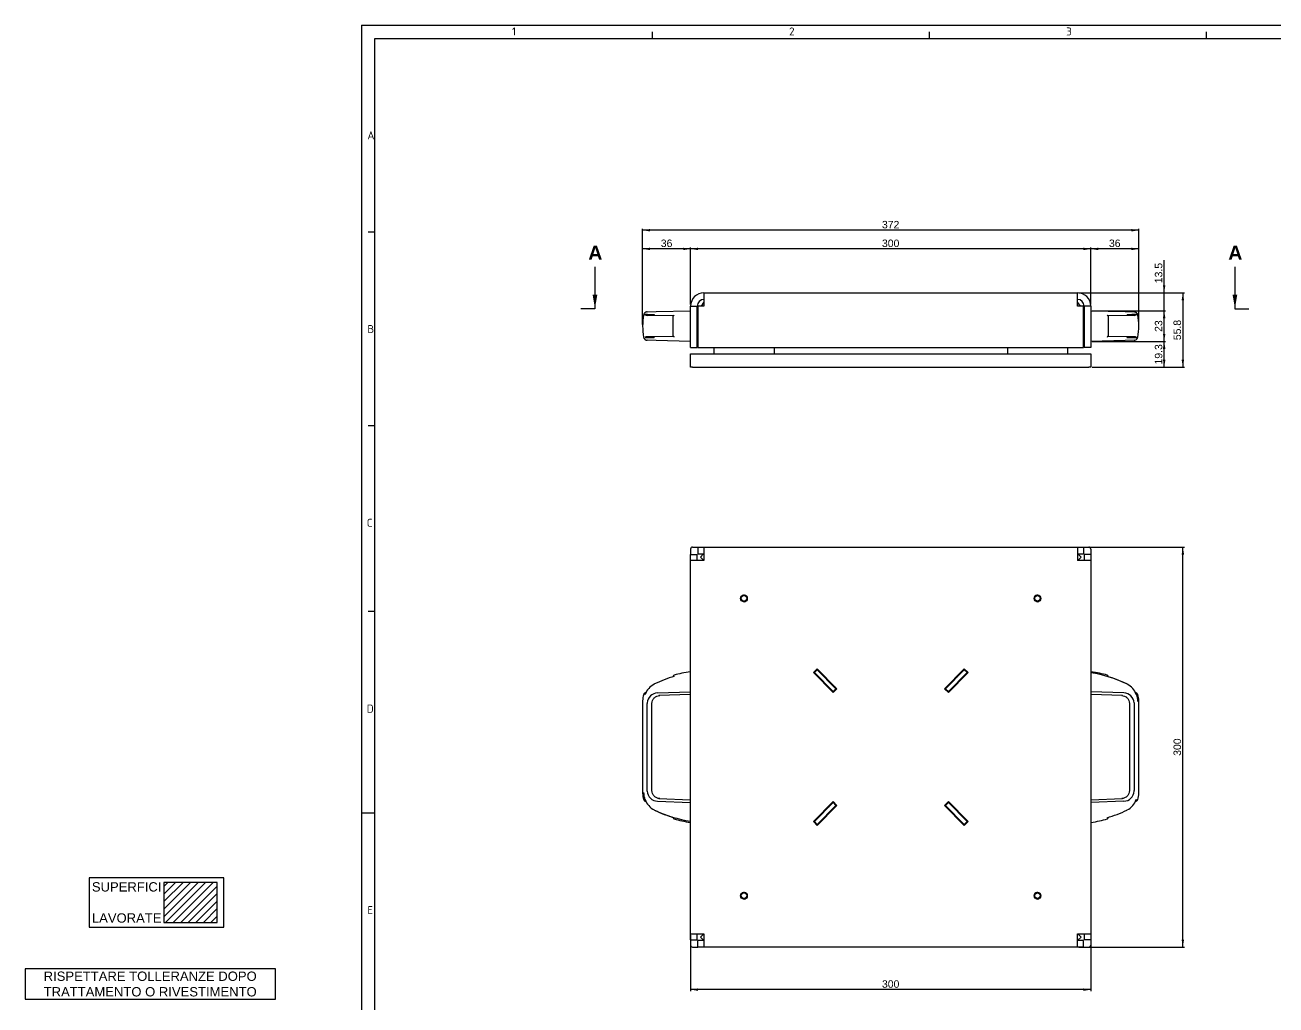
# Model space of a CAD drawing. Header units: millimetres. Extents: x -173 to 841, y -8 to 594.
# Drawn here: x -126.2 to 342.8, y 226.5 to 594 of the extents above; entities that cross this region are included whole.
import ezdxf
from ezdxf.entities.mleader import LeaderData, LeaderLine
from ezdxf.enums import TextEntityAlignment as Align
from ezdxf.lldxf.tags import DXFTag
from ezdxf.math import Vec2, Vec3

# ---------------------------------------------------------------- set-up
doc = ezdxf.new("R2010")
doc.units = ezdxf.units.MM
for name, color, linetype in [('Default', 7, 'Continuous'), ('NLC10000022', 7, 'Continuous'), ('NLC10000023', 7, 'Continuous'), ('NLC18000034', 7, 'Continuous'), ('NLL00000201', 7, 'Continuous'), ('NLL00000202', 7, 'Continuous'), ('NLL00000203', 7, 'Continuous'), ('NLL00000204', 7, 'Continuous'), ('NLP00000075', 7, 'Continuous'), ('TCEI_M6X12_UNI_5', 7, 'Continuous')]:
    doc.layers.add(name, color=color, linetype=linetype)
doc.styles.add('SEACAD_Arial', font='arial.ttf')
doc.styles.add('SEACAD_ArialB', font='arialbd.ttf')
tags = doc.linetypes.add('CENTER2', pattern=[28.575, 19.05, -3.175, 3.175, -3.175]).pattern_tags.tags
tags[10:11] = [DXFTag(74, 4), DXFTag(75, 0), DXFTag(340, '0'), DXFTag(46, 0.0), DXFTag(50, 0.0), DXFTag(44, 0.0), DXFTag(45, 0.0)]
tags[8:9] = [DXFTag(74, 4), DXFTag(75, 0), DXFTag(340, '0'), DXFTag(46, 0.0), DXFTag(50, 0.0), DXFTag(44, 0.0), DXFTag(45, 0.0)]
tags[6:7] = [DXFTag(74, 4), DXFTag(75, 0), DXFTag(340, '0'), DXFTag(46, 0.0), DXFTag(50, 0.0), DXFTag(44, 0.0), DXFTag(45, 0.0)]
tags[4:5] = [DXFTag(74, 4), DXFTag(75, 0), DXFTag(340, '0'), DXFTag(46, 0.0), DXFTag(50, 0.0), DXFTag(44, 0.0), DXFTag(45, 0.0)]
doc.dimstyles.new('HYPERTECS', dxfattribs={"dimtxt": 2.8, "dimasz": 2.8, "dimexe": 0.56, "dimexo": 0.56, "dimgap": 0.7, "dimtad": 1, "dimdec": 7, "dimlfac": 2, "dimdsep": 46, "dimtxsty": 'SEACAD_Arial', "dimblk1": '_SE_FILLED', "dimblk2": '_SE_FILLED', "dimsah": 1, "dimcen": 1.4, "dimadec": 7, "dimazin": 0, "dimtfac": 0.5, "dimtdec": 3, "dimtmove": 0, "dimatfit": 3, "dimfxl": 1, "dimarcsym": 0})

# ---------------------------------------------------------------- blocks, each defined once
blk = doc.blocks.new('Blocco2')
at = {"layer": 'Default', "linetype": 'Continuous'}
h = blk.add_hatch(dxfattribs=at)
h.set_pattern_fill('LINE', scale=0.6299, angle=45, style=0)
h.paths.add_polyline_path([(-20, 0), (0, 0), (0, 15), (-20, 15)])
at = {"layer": 'Default', "color": 7, "linetype": 'Continuous'}
for p, q in [((0, 15), (-20, 15)), ((-20, 15), (-20, 0)), ((0, 0), (0, 15)), ((-20, 0), (0, 0))]:
    blk.add_line(p, q, dxfattribs=at)
blk.add_lwpolyline([(-47.95, 16.68), (-47.95, -1.75), (2.52, -1.75), (2.52, 16.68), (-47.95, 16.68)], dxfattribs=at)
at = {"layer": 'Default', "insert": (-46.95, 7.47), "char_height": 3.5, "width": 48.469, "attachment_point": 4}
blk.add_mtext('{\\fArial|b0||i0||c0|p34;\\C7;\\H3.5;\\W1.;SUPERFICI\\P}{\\fArial|b0||i0||c0|p34;\\C7;\\H3.5;\\W1.;\\P}{\\fArial|b0||i0||c0|p34;\\C7;\\H3.5;\\W1.;LAVORATE}', dxfattribs=at)
blk = doc.blocks.new('SE1')
at = {"layer": 'NLC10000022', "color": 7, "linetype": 'Continuous'}
for p, q in [((132.11, 473.1), (132.11, 470.7)), ((154.61, 473.1), (154.61, 470.7)), ((242.11, 473.1), (242.11, 470.7)), ((264.61, 473.1), (264.61, 470.7))]:
    blk.add_line(p, q, dxfattribs=at)
at = {"layer": 'NLC18000034', "color": 7, "linetype": 'Continuous'}
for p, q in [((106.3, 485.27), (106.28, 485.41)), ((106.28, 485.41), (106.34, 485.35)), ((107.11, 486.42), (107.11, 486.42)), ((107.12, 486.42), (110.48, 486.51)), ((109.83, 485.02), (107.29, 485.07)), ((109.87, 485.33), (109.72, 485.33)), ((109.97, 485.02), (109.83, 485.02)), ((109.87, 485.33), (109.87, 485.33)), ((116.76, 484.9), (109.97, 485.02)), ((110.48, 486.51), (123.36, 486.85)), ((116.78, 484.9), (116.78, 484.9)), ((116.86, 477.4), (116.86, 484.8)), ((273.36, 486.85), (286.24, 486.51)), ((279.86, 484.8), (279.86, 477.4)), ((286.76, 485.02), (279.96, 484.9)), ((286.24, 486.51), (289.61, 486.42)), ((286.9, 485.02), (286.76, 485.02)), ((286.86, 485.33), (286.86, 485.33)), ((289.44, 485.07), (286.9, 485.02)), ((290.38, 485.35), (290.45, 485.41)), ((290.45, 485.41), (290.43, 485.27)), ((107.11, 475.77), (107.12, 475.77)), ((110.48, 475.69), (107.12, 475.77)), ((107.29, 477.13), (109.83, 477.18)), ((109.83, 477.18), (109.97, 477.18)), ((109.87, 476.87), (109.87, 476.86)), ((109.97, 477.18), (116.76, 477.3)), ((123.36, 475.35), (110.48, 475.69)), ((286.24, 475.69), (273.36, 475.35)), ((279.94, 477.3), (279.94, 477.3)), ((279.96, 477.3), (286.76, 477.18)), ((289.61, 475.77), (286.24, 475.69)), ((286.76, 477.18), (286.9, 477.18)), ((286.86, 476.86), (286.86, 476.87)), ((286.86, 476.86), (287.01, 476.87)), ((286.9, 477.18), (289.44, 477.13)), ((289.61, 475.77), (289.61, 475.77)), ((289.61, 475.77), (289.61, 475.77)), ((290.45, 476.79), (290.38, 476.85)), ((290.43, 476.93), (290.45, 476.79))]:
    blk.add_line(p, q, dxfattribs=at)
for centre, radius, start, end in [((128.86, 481.1), 23.5, 169.8782, 190.1218), ((107.04, 485.06), 1.3, 146.2727, 172.2328), ((106.98, 485.04), 1.26, 145.3496, 161.2146), ((107.16, 484.97), 1.45, 143.0967, 147.0344), ((107.16, 484.97), 1.45, 130.9526, 146.1604), ((107.16, 484.97), 1.45, 128.0375, 141.046), ((107.35, 484.57), 1.88, 103.8768, 127.3113), ((98.66, 48.15), 437.32, 88.5512, 89.0021), ((107.46, 487.27), 2.22, 239.9333, 261.7341), ((107.16, 484.97), 1.45, 91.7071, 106.4707), ((107.16, 484.97), 1.45, 91.5, 100.4124), ((107.15, 484.99), 1.43, 91.5296, 92.9044), ((116.76, 484.8), 0.1, 0.0006, 77.4533), ((118.87, 483.32), 2.49, 131.0745, 143.5958), ((277.49, 482.98), 2.99, 37.4574, 47.8723), ((279.96, 484.8), 0.1, 91.025, 180.2339), ((291.58, 352.19), 133.22, 90.4862, 91.9665), ((289.28, 487.24), 2.18, 278.0717, 300.2634), ((289.57, 484.97), 1.45, 81.2395, 88.2929), ((289.57, 484.97), 1.45, 10.1218, 88.5), ((289.57, 484.97), 1.45, 10.1619, 11.6003), ((267.86, 481.1), 23.5, 349.8782, 10.1218), ((107.16, 477.22), 1.45, 205.47, 268.2928), ((105.15, 610.01), 133.23, 270.4862, 271.9665), ((107.44, 474.96), 2.18, 98.0724, 120.2608), ((107.16, 477.22), 1.45, 259.5997, 268.5), ((116.76, 477.4), 0.1, 271.025, 0.2339), ((119.24, 479.22), 2.99, 217.4574, 227.8723), ((277.86, 478.87), 2.49, 311.0745, 323.5958), ((279.96, 477.4), 0.1, 180.0006, 257.4533), ((298.06, 914.04), 437.32, 268.5512, 269.0021), ((289.27, 474.92), 2.22, 59.9343, 81.7339), ((289.57, 477.22), 1.45, 271.5, 280.4124), ((289.57, 477.22), 1.45, 271.7072, 280.8257), ((289.57, 477.22), 1.45, 271.7024, 272.4979), ((289.38, 477.62), 1.88, 283.8768, 307.3113), ((289.57, 477.22), 1.45, 310.9526, 326.1604), ((289.57, 477.22), 1.45, 322.4542, 350.3093), ((289.69, 477.14), 1.3, 326.2727, 352.2328)]:
    blk.add_arc(centre, radius, start, end, dxfattribs=at)
for centre, major_axis in [((116.76, 484.8), (-0.0308, -0.0951)), ((279.96, 477.4), (0.0308, 0.0951))]:
    blk.add_ellipse(centre, major_axis=major_axis, ratio=0.999784, start_param=1.879418, end_param=3.437089, dxfattribs=at)
blk.add_open_spline([(105.8, 485.48), (105.78, 485.44), (105.77, 485.39), (105.75, 485.34)], degree=3, dxfattribs=at)
for points, knots in [([(106.24, 485.28), (106.22, 485.28), (106.18, 485.28), (106.12, 485.28), (106.07, 485.28), (106.02, 485.27), (105.97, 485.27), (105.93, 485.27), (105.89, 485.27), (105.85, 485.26), (105.8, 485.26), (105.77, 485.25), (105.75, 485.24), (105.75, 485.24)], [0, 0, 0, 0, 0.0640538, 0.1276931, 0.1909027, 0.2536678, 0.3159746, 0.3778098, 0.4391607, 0.5000156, 0.6233822, 0.7479731, 0.8189353, 0.8189353, 0.8189353, 0.8189353]), ([(105.92, 485.72), (105.91, 485.7), (105.89, 485.67), (105.87, 485.63), (105.86, 485.62)], [0.80558286, 0.80558286, 0.80558286, 0.80558286, 0.83617078, 0.85281659, 0.85281659, 0.85281659, 0.85281659]), ([(106.9, 486.4), (106.89, 486.4), (106.87, 486.4), (106.86, 486.39), (106.86, 486.39)], [0, 0, 0, 0, 0.1264234, 0.1519706, 0.1519706, 0.1519706, 0.1519706]), ([(116.76, 484.9), (116.77, 484.9), (116.77, 484.9), (116.78, 484.91), (116.8, 484.92), (116.82, 484.93), (116.84, 484.95), (116.87, 484.97), (116.9, 484.99), (116.95, 485.02), (117.01, 485.07), (117.1, 485.13), (117.18, 485.17), (117.23, 485.2)], [0, 0, 0, 0, 0.045079, 0.095016, 0.149979, 0.210027, 0.275133, 0.345213, 0.420148, 0.49981, 0.60799, 0.776097, 1, 1, 1, 1]), ([(279.49, 485.2), (279.51, 485.19), (279.55, 485.17), (279.62, 485.13), (279.7, 485.08), (279.78, 485.03), (279.84, 484.98), (279.89, 484.95), (279.92, 484.92), (279.95, 484.9), (279.96, 484.9), (279.96, 484.9)], [0, 0, 0, 0, 0.082345, 0.192722, 0.332001, 0.500543, 0.6157, 0.723399, 0.823627, 0.916006, 1, 1, 1, 1]), ([(279.96, 484.9), (279.94, 484.9), (279.91, 484.89), (279.87, 484.85), (279.86, 484.83), (279.86, 484.8)], [0, 0, 0, 0, 0.5, 0.5, 1, 1, 1, 1]), ([(290.98, 485.24), (290.96, 485.33), (290.92, 485.48), (290.82, 485.69), (290.71, 485.85), (290.61, 485.97), (290.52, 486.06), (290.42, 486.13), (290.33, 486.19), (290.24, 486.24), (290.16, 486.27), (290.09, 486.3), (290.04, 486.32), (290.01, 486.33), (290, 486.34), (289.98, 486.34), (289.96, 486.35), (289.93, 486.36), (289.9, 486.38), (289.87, 486.39), (289.85, 486.39), (289.84, 486.4), (289.83, 486.4)], [0, 0, 0, 0, 0.095207, 0.179572, 0.25066, 0.306991, 0.351645, 0.396652, 0.446408, 0.503677, 0.566333, 0.610243, 0.625337, 0.631921, 0.63831, 0.644897, 0.65204, 0.668988, 0.71741, 0.788222, 0.882418, 1, 1, 1, 1]), ([(291, 485.23), (291, 485.23), (290.99, 485.23), (290.99, 485.24), (290.98, 485.24), (290.98, 485.24)], [0, 0, 0, 0, 0.0706513, 0.1415353, 0.1857989, 0.1857989, 0.1857989, 0.1857989]), ([(105.73, 476.97), (105.73, 476.97), (105.73, 476.96), (105.74, 476.96), (105.75, 476.96), (105.75, 476.95)], [0, 0, 0, 0, 0.0723395, 0.1444424, 0.1858025, 0.1858025, 0.1858025, 0.1858025]), ([(105.75, 476.95), (105.77, 476.86), (105.81, 476.72), (105.91, 476.51), (106.01, 476.35), (106.11, 476.23), (106.21, 476.14), (106.3, 476.07), (106.4, 476), (106.49, 475.96), (106.56, 475.92), (106.64, 475.89), (106.69, 475.87), (106.71, 475.87), (106.73, 475.86), (106.75, 475.85), (106.76, 475.85), (106.8, 475.83), (106.83, 475.82), (106.85, 475.81), (106.87, 475.8), (106.89, 475.8), (106.9, 475.8)], [0, 0, 0, 0, 0.095207, 0.179572, 0.25066, 0.306991, 0.351645, 0.396652, 0.446408, 0.503677, 0.566333, 0.610243, 0.625337, 0.631921, 0.63831, 0.644897, 0.65204, 0.668988, 0.71741, 0.788222, 0.882418, 1, 1, 1, 1]), ([(116.76, 477.3), (116.79, 477.3), (116.82, 477.31), (116.85, 477.35), (116.86, 477.37), (116.86, 477.4)], [0, 0, 0, 0, 0.5, 0.5, 1, 1, 1, 1]), ([(117.23, 477), (117.21, 477.01), (117.17, 477.03), (117.11, 477.07), (117.03, 477.12), (116.95, 477.17), (116.88, 477.21), (116.84, 477.25), (116.8, 477.28), (116.78, 477.29), (116.77, 477.3), (116.76, 477.3)], [0, 0, 0, 0, 0.082345, 0.192722, 0.332001, 0.500543, 0.6157, 0.723399, 0.823627, 0.916006, 1, 1, 1, 1]), ([(279.96, 477.3), (279.96, 477.3), (279.95, 477.3), (279.94, 477.29), (279.93, 477.28), (279.91, 477.27), (279.89, 477.25), (279.86, 477.23), (279.82, 477.2), (279.78, 477.17), (279.72, 477.13), (279.62, 477.07), (279.54, 477.02), (279.49, 477)], [0, 0, 0, 0, 0.045079, 0.095016, 0.149979, 0.210027, 0.275133, 0.345213, 0.420148, 0.49981, 0.60799, 0.776097, 1, 1, 1, 1]), ([(290.48, 476.91), (290.5, 476.92), (290.54, 476.92), (290.6, 476.92), (290.66, 476.92), (290.71, 476.92), (290.75, 476.93), (290.79, 476.93), (290.83, 476.93), (290.88, 476.94), (290.92, 476.94), (290.96, 476.95), (290.97, 476.95), (290.98, 476.95)], [0, 0, 0, 0, 0.0640411, 0.1276715, 0.1908757, 0.2536392, 0.3159479, 0.3777885, 0.4391483, 0.5000156, 0.6233501, 0.7479308, 0.8189358, 0.8189358, 0.8189358, 0.8189358])]:
    blk.add_open_spline(points, degree=3, knots=knots, dxfattribs=at)
at = {"layer": 'NLL00000201', "color": 7, "linetype": 'Continuous'}
for p, q in [((128.36, 493.6), (268.36, 493.6)), ((128.36, 493.6), (128.36, 488.6)), ((268.36, 488.6), (268.36, 493.6)), ((123.36, 488.6), (125.86, 488.6)), ((123.36, 473.1), (123.36, 488.6)), ((125.86, 473.1), (125.86, 488.6)), ((128.36, 488.6), (126.11, 488.6)), ((126.11, 488.6), (126.11, 473.1)), ((270.61, 488.6), (268.36, 488.6)), ((270.61, 473.1), (270.61, 488.6)), ((273.36, 488.6), (270.86, 488.6)), ((270.86, 488.6), (270.86, 473.1)), ((273.36, 488.6), (273.36, 473.1)), ((123.36, 473.1), (125.86, 473.1)), ((126.11, 473.1), (270.61, 473.1)), ((273.36, 473.1), (270.86, 473.1))]:
    blk.add_line(p, q, dxfattribs=at)
for centre, radius, start, end in [((128.36, 488.6), 5, 90, 180), ((268.36, 488.6), 5, 0, 90), ((128.36, 488.6), 2.5, 90, 180), ((268.36, 488.6), 2.5, 0, 90)]:
    blk.add_arc(centre, radius, start, end, dxfattribs=at)
at = {"layer": 'NLL00000203', "color": 7, "linetype": 'Continuous'}
for p, q in [((127.38, 488.6), (128.36, 490)), ((268.36, 490), (269.35, 488.6))]:
    blk.add_line(p, q, dxfattribs=at)
at = {"layer": 'NLL00000204', "color": 7, "linetype": 'Continuous'}
for p, q in [((123.36, 470.7), (124.11, 470.7)), ((123.36, 465.7), (123.36, 470.7)), ((124.11, 470.7), (272.61, 470.7)), ((272.61, 470.7), (273.36, 470.7)), ((273.36, 470.7), (273.36, 465.7)), ((124.11, 465.7), (123.36, 465.7)), ((124.11, 465.7), (272.61, 465.7)), ((273.36, 465.7), (272.61, 465.7))]:
    blk.add_line(p, q, dxfattribs=at)
at = {"layer": 'TCEI_M6X12_UNI_5', "color": 7, "linetype": 'Continuous'}
for p, q in [((126.11, 482.6), (125.86, 482.6)), ((126.11, 482.35), (125.86, 482.35)), ((126.11, 479.85), (125.86, 479.85)), ((125.86, 479.6), (126.11, 479.6)), ((270.86, 482.6), (270.61, 482.6)), ((270.61, 482.35), (270.86, 482.35)), ((270.61, 479.85), (270.86, 479.85)), ((270.61, 479.6), (270.86, 479.6))]:
    blk.add_line(p, q, dxfattribs=at)
blk = doc.blocks.new('SE2')
at = {"layer": 'NLC10000023', "color": 7, "linetype": 'Continuous'}
for p, q in [((172.52, 348), (172.52, 348.36)), ((172.98, 350.38), (172.8, 350.21)), ((223.84, 350.27), (223.09, 349.52)), ((223.09, 349.52), (223.09, 349.36)), ((223.09, 347.22), (223.09, 346.87)), ((223.99, 350.27), (223.84, 350.27)), ((226.45, 350.27), (226.09, 350.27)), ((175.16, 345.68), (174.81, 345.68)), ((177.62, 345.68), (177.27, 345.68)), ((175.02, 300.99), (175.37, 300.99)), ((177.48, 300.99), (177.83, 300.99)), ((172.06, 297.63), (172.06, 297.99)), ((172.68, 296.12), (172.81, 295.99)), ((172.9, 295.99), (172.81, 295.99))]:
    blk.add_line(p, q, dxfattribs=at)
for start, end in [(0, 103.0914), (346.1325, 0)]:
    blk.add_arc((175.77, 344.52), 0.255, start, end, dxfattribs=at)
at = {"layer": 'NLC18000034', "color": 7, "linetype": 'Continuous'}
for p, q in [((116.86, 349.62), (116.86, 349.74)), ((279.86, 349.6), (279.86, 349.74)), ((106.34, 343.15), (106.28, 342.95)), ((106.28, 342.95), (106.3, 343.08)), ((109.86, 346.89), (109.71, 346.81)), ((109.87, 346.88), (109.87, 346.88)), ((110.97, 343.55), (123.36, 343.98)), ((123.36, 342.98), (111.46, 342.56)), ((285.75, 343.55), (273.36, 343.98)), ((285.26, 342.56), (273.36, 342.98)), ((287.01, 346.81), (286.86, 346.89)), ((287.01, 346.81), (286.86, 346.89)), ((286.86, 346.88), (287.01, 346.81)), ((286.86, 346.88), (286.86, 346.88)), ((290.45, 342.95), (290.38, 343.15)), ((290.43, 343.08), (290.45, 342.95)), ((105.36, 340.59), (105.36, 305.87)), ((107.12, 339.75), (107.11, 339.56)), ((107.11, 339.55), (107.11, 339.56)), ((107.11, 306.91), (107.11, 339.55)), ((108.86, 306.85), (108.86, 339.61)), ((287.86, 339.61), (287.86, 306.85)), ((289.61, 339.75), (289.61, 339.56)), ((289.61, 339.56), (289.61, 339.55)), ((289.61, 339.55), (289.61, 306.91)), ((291.36, 305.87), (291.36, 340.59)), ((107.11, 306.9), (107.11, 306.91)), ((107.12, 306.7), (107.11, 306.9)), ((289.61, 306.91), (289.61, 306.9)), ((289.61, 306.7), (289.61, 306.9)), ((106.3, 303.37), (106.28, 303.5)), ((106.28, 303.5), (106.34, 303.31)), ((110.97, 302.91), (123.36, 302.48)), ((111.46, 303.89), (123.36, 303.48)), ((273.36, 303.48), (285.26, 303.89)), ((285.75, 302.91), (273.36, 302.48)), ((290.38, 303.31), (290.45, 303.5)), ((290.45, 303.5), (290.43, 303.37)), ((109.71, 299.64), (109.86, 299.57)), ((109.71, 299.64), (109.86, 299.57)), ((109.87, 299.57), (109.72, 299.65)), ((109.87, 299.57), (109.87, 299.57)), ((116.86, 296.86), (116.86, 296.72)), ((279.86, 296.84), (279.86, 296.72)), ((286.86, 299.57), (287.01, 299.64)), ((286.86, 299.57), (286.86, 299.57))]:
    blk.add_line(p, q, dxfattribs=at)
for centre, radius, start, end in [((129.49, 306.9), 44.54, 105.9776, 116.1436), ((117.36, 349.74), 0.5, 105.574, 180.4317), ((117.24, 349.34), 0.377, 91.3083, 105.6004), ((266.19, 304), 47.6, 64.2599, 81.328), ((267.25, 306.95), 44.49, 63.8503, 74.0284), ((279.49, 349.34), 0.376, 73.9134, 88.7911), ((279.36, 349.74), 0.5, 359.5683, 74.426), ((279.49, 349.34), 0.376, 55.2607, 62.0969), ((111.77, 340.67), 6.41, 159.5507, 180.8341), ((106.69, 342.6), 1, 96.1976, 161.8267), ((113.1, 340.33), 7.31, 117.5461, 158.9384), ((108.76, 342.25), 2.57, 144.0017, 159.5444), ((111.11, 339.55), 4, 92, 177.0714), ((285.61, 339.55), 4, 2.9286, 88), ((283.61, 340.32), 7.33, 21.1004, 62.402), ((287.99, 342.26), 2.55, 20.3215, 35.9931), ((287.97, 342.25), 2.57, 20.4577, 25.319), ((283.45, 340.22), 7.55, 0.2569, 21.3055), ((284.96, 340.67), 6.41, 359.1657, 20.4488), ((111.77, 305.79), 6.41, 179.1657, 200.4488), ((113.28, 306.24), 7.55, 180.2569, 201.3055), ((111.11, 306.91), 4, 182.9286, 268), ((285.61, 306.91), 4, 272, 357.0714), ((284.96, 305.79), 6.41, 339.5507, 0.8341), ((113.11, 306.14), 7.33, 201.1004, 242.402), ((108.74, 304.19), 2.55, 200.3215, 215.9931), ((108.76, 304.21), 2.57, 200.4577, 205.319), ((283.63, 306.13), 7.31, 297.5461, 338.9384), ((287.97, 304.21), 2.57, 324.0017, 339.5444), ((290.04, 303.86), 1, 276.1976, 341.8267), ((130.54, 342.46), 47.6, 244.2599, 261.328), ((129.47, 339.51), 44.49, 243.8503, 254.0284), ((117.36, 296.72), 0.5, 179.5683, 254.426), ((117.24, 297.11), 0.376, 235.2607, 242.0969), ((117.24, 297.11), 0.376, 253.9134, 268.7911), ((267.23, 339.56), 44.54, 285.9776, 296.1436), ((279.49, 297.11), 0.377, 271.3083, 285.6004), ((279.36, 296.72), 0.5, 285.574, 0.4317)]:
    blk.add_arc(centre, radius, start, end, dxfattribs=at)
for centre, major_axis, start_param, end_param in [((109.97, 346.67), (0.11, -0.224), 2.899526, 3.216063), ((286.75, 346.67), (-0.11, -0.224), 3.068113, 3.383659), ((109.97, 299.79), (0.11, 0.224), 3.068113, 3.383659), ((286.75, 299.79), (-0.11, 0.224), 2.899526, 3.216063)]:
    blk.add_ellipse(centre, major_axis=major_axis, ratio=0.015667, start_param=start_param, end_param=end_param, dxfattribs=at)
for points in [[(123.36, 351.48), (120.98, 351.15), (118.94, 350.72), (117.24, 350.19)], [(279.49, 350.19), (277.79, 350.72), (275.75, 351.15), (273.36, 351.48)], [(117.24, 296.26), (118.94, 295.74), (120.98, 295.31), (123.36, 294.98)], [(273.36, 294.98), (275.75, 295.31), (277.79, 295.74), (279.49, 296.26)]]:
    blk.add_open_spline(points, degree=3, dxfattribs=at)
for points, knots in [([(108.86, 339.57), (108.9, 339.98), (108.96, 340.5), (109.32, 341.2), (109.69, 341.67), (110.15, 342.06), (110.83, 342.44), (111.36, 342.52), (111.76, 342.57)], [0, 0, 0, 0, 0.239934, 0.368667, 0.5, 0.631332, 0.760065, 1, 1, 1, 1]), ([(284.97, 342.57), (285.37, 342.52), (285.89, 342.44), (286.58, 342.06), (287.04, 341.67), (287.41, 341.2), (287.77, 340.5), (287.83, 339.98), (287.86, 339.57)], [0, 0, 0, 0, 0.239935, 0.368668, 0.5, 0.631333, 0.760066, 1, 1, 1, 1]), ([(290.99, 342.91), (290.97, 342.96), (290.95, 343.02), (290.9, 343.1), (290.87, 343.15), (290.85, 343.18), (290.83, 343.21), (290.79, 343.26), (290.71, 343.35), (290.59, 343.44), (290.41, 343.52), (290.25, 343.55), (290.17, 343.57)], [0, 0, 0, 0, 0.0501883, 0.0710594, 0.0806229, 0.0903298, 0.1011198, 0.11399, 0.1492199, 0.2682068, 0.5148054, 0.7275091, 0.7275091, 0.7275091, 0.7275091]), ([(111.76, 303.88), (111.36, 303.94), (110.83, 304.01), (110.15, 304.4), (109.69, 304.78), (109.32, 305.26), (108.96, 305.95), (108.9, 306.48), (108.86, 306.88)], [0, 0, 0, 0, 0.239935, 0.368668, 0.5, 0.631333, 0.760066, 1, 1, 1, 1]), ([(287.86, 306.88), (287.83, 306.48), (287.77, 305.95), (287.41, 305.26), (287.04, 304.78), (286.58, 304.4), (285.89, 304.01), (285.37, 303.94), (284.97, 303.88)], [0, 0, 0, 0, 0.239934, 0.368667, 0.5, 0.631332, 0.760065, 1, 1, 1, 1]), ([(105.74, 303.54), (105.75, 303.5), (105.78, 303.44), (105.82, 303.35), (105.85, 303.31), (105.87, 303.27), (105.9, 303.24), (105.94, 303.2), (106.01, 303.11), (106.14, 303.02), (106.32, 302.94), (106.48, 302.9), (106.56, 302.89)], [0, 0, 0, 0, 0.0501883, 0.0710594, 0.0806229, 0.0903298, 0.1011198, 0.11399, 0.1492199, 0.2682068, 0.5148054, 0.7275091, 0.7275091, 0.7275091, 0.7275091])]:
    blk.add_open_spline(points, degree=3, knots=knots, dxfattribs=at)
at = {"layer": 'NLL00000201', "color": 7, "linetype": 'Continuous'}
for p, q in [((123.36, 395.48), (125.86, 395.48)), ((123.36, 393.23), (123.36, 395.48)), ((125.86, 393.23), (125.86, 395.48)), ((126.11, 398.23), (126.11, 395.73)), ((126.11, 398.23), (128.36, 398.23)), ((126.11, 395.73), (128.36, 395.73)), ((128.36, 398.23), (128.36, 393.23)), ((128.36, 398.23), (268.36, 398.23)), ((268.36, 398.23), (268.36, 393.23)), ((268.36, 398.23), (270.61, 398.23)), ((268.36, 395.73), (270.61, 395.73)), ((270.61, 398.23), (270.61, 395.73)), ((273.36, 395.48), (270.86, 395.48)), ((270.86, 395.48), (270.86, 393.23)), ((273.36, 395.48), (273.36, 393.23)), ((128.36, 393.23), (123.36, 393.23)), ((123.36, 253.23), (123.36, 393.23)), ((273.36, 393.23), (268.36, 393.23)), ((273.36, 393.23), (273.36, 253.23)), ((170.81, 352.58), (169.38, 351.18)), ((178.18, 345.11), (170.81, 352.58)), ((225.92, 352.58), (218.54, 345.11)), ((227.34, 351.18), (225.92, 352.58)), ((169.38, 351.18), (176.76, 343.7)), ((219.97, 343.7), (227.34, 351.18)), ((176.76, 343.7), (178.18, 345.11)), ((218.54, 345.11), (219.97, 343.7)), ((176.76, 302.75), (169.38, 295.28)), ((170.81, 293.87), (178.18, 301.35)), ((178.18, 301.35), (176.76, 302.75)), ((219.97, 302.75), (218.54, 301.35)), ((218.54, 301.35), (225.92, 293.87)), ((227.34, 295.28), (219.97, 302.75)), ((169.38, 295.28), (170.81, 293.87)), ((225.92, 293.87), (227.34, 295.28)), ((123.36, 253.23), (128.36, 253.23)), ((123.36, 250.98), (123.36, 253.23)), ((123.36, 250.98), (125.86, 250.98)), ((125.86, 250.98), (125.86, 253.23)), ((128.36, 250.73), (126.11, 250.73)), ((126.11, 248.23), (126.11, 250.73)), ((128.36, 253.23), (128.36, 248.23)), ((268.36, 253.23), (273.36, 253.23)), ((268.36, 248.23), (268.36, 253.23)), ((270.61, 250.73), (268.36, 250.73)), ((270.61, 248.23), (270.61, 250.73)), ((270.86, 253.23), (270.86, 250.98)), ((273.36, 250.98), (270.86, 250.98)), ((273.36, 253.23), (273.36, 250.98)), ((128.36, 248.23), (126.11, 248.23)), ((268.36, 248.23), (128.36, 248.23)), ((270.61, 248.23), (268.36, 248.23))]:
    blk.add_line(p, q, dxfattribs=at)
for centre in [(143.36, 378.98), (253.36, 378.98), (143.36, 267.48), (253.36, 267.48)]:
    blk.add_circle(centre, 1.25, dxfattribs=at)
at = {"layer": 'NLL00000202', "color": 7, "linetype": 'Continuous'}
for p, q in [((169.74, 351.18), (170.8, 352.23)), ((170.63, 352.41), (170.8, 352.23)), ((177.83, 345.11), (170.8, 352.23)), ((218.9, 345.11), (225.92, 352.23)), ((226.1, 352.41), (225.92, 352.23)), ((225.92, 352.23), (226.99, 351.18)), ((169.56, 351.35), (169.74, 351.18)), ((176.76, 344.06), (169.74, 351.18)), ((219.97, 344.06), (226.99, 351.18)), ((227.16, 351.35), (226.99, 351.18)), ((176.76, 344.06), (177.83, 345.11)), ((176.76, 344.06), (176.94, 343.88)), ((177.83, 345.11), (178, 344.93)), ((218.9, 345.11), (218.72, 344.93)), ((218.9, 345.11), (219.97, 344.06)), ((219.97, 344.06), (219.79, 343.88)), ((176.76, 302.4), (169.74, 295.28)), ((177.83, 301.35), (170.8, 294.23)), ((176.76, 302.4), (176.94, 302.58)), ((177.83, 301.35), (176.76, 302.4)), ((177.83, 301.35), (178, 301.52)), ((218.9, 301.35), (218.72, 301.52)), ((219.97, 302.4), (218.9, 301.35)), ((218.9, 301.35), (225.92, 294.23)), ((219.97, 302.4), (219.79, 302.58)), ((219.97, 302.4), (226.99, 295.28)), ((169.56, 295.1), (169.74, 295.28)), ((170.8, 294.23), (169.74, 295.28)), ((170.63, 294.05), (170.8, 294.23)), ((226.99, 295.28), (225.92, 294.23)), ((226.1, 294.05), (225.92, 294.23)), ((227.16, 295.1), (226.99, 295.28))]:
    blk.add_line(p, q, dxfattribs=at)
at = {"layer": 'NLL00000203', "color": 7, "linetype": 'Continuous'}
for p, q in [((127.03, 394.47), (128.1, 395.52)), ((128.25, 393.23), (127.03, 394.47)), ((128.1, 395.52), (128.36, 395.25)), ((268.36, 395.25), (268.63, 395.52)), ((269.7, 394.47), (268.47, 393.23)), ((268.63, 395.52), (269.7, 394.47)), ((127.03, 251.99), (128.25, 253.23)), ((128.1, 250.93), (127.03, 251.99)), ((128.36, 251.21), (128.1, 250.93)), ((268.63, 250.93), (268.36, 251.21)), ((268.47, 253.23), (269.7, 251.99)), ((269.7, 251.99), (268.63, 250.93))]:
    blk.add_line(p, q, dxfattribs=at)
at = {"layer": 'NLL00000204', "color": 7, "linetype": 'Continuous'}
for p, q in [((123.36, 397.48), (123.36, 395.48)), ((124.11, 398.23), (126.11, 398.23)), ((270.61, 398.23), (272.61, 398.23)), ((273.36, 397.48), (273.36, 395.48)), ((123.36, 250.98), (123.36, 248.98)), ((273.36, 250.98), (273.36, 248.98)), ((124.11, 248.23), (126.11, 248.23)), ((270.61, 248.23), (272.61, 248.23))]:
    blk.add_line(p, q, dxfattribs=at)
for centre, start, end in [((124.11, 397.48), 90, 180), ((272.61, 397.48), 0, 90), ((124.11, 248.98), 180, 270), ((272.61, 248.98), 270, 0)]:
    blk.add_arc(centre, 0.75, start, end, dxfattribs=at)
at = {"layer": 'NLP00000075', "color": 7, "linetype": 'Continuous'}
for centre, radius in [((143.36, 378.98), 1.16), ((143.36, 378.98), 1.03), ((253.36, 378.98), 1.16), ((253.36, 378.98), 1.03), ((143.36, 267.48), 1.16), ((143.36, 267.48), 1.03), ((253.36, 267.48), 1.16), ((253.36, 267.48), 1.03)]:
    blk.add_circle(centre, radius, dxfattribs=at)
for centre in [(143.36, 378.98), (253.36, 378.98), (143.36, 267.48), (253.36, 267.48)]:
    blk.add_arc(centre, 1.25, 255, 195, dxfattribs=at)
blk = doc.blocks.new('SE6')
at = {"color": 7, "linetype": 'Continuous', "style": 'SEACAD_ArialB'}
blk.add_text('A', height=5.25, dxfattribs=at).set_placement((324.89, 511.22), align=Align.TOP_LEFT)
blk = doc.blocks.new('SE7')
at = {"color": 7, "linetype": 'Continuous', "style": 'SEACAD_ArialB'}
blk.add_text('A', height=5.25, dxfattribs=at).set_placement((84.98, 511.22), align=Align.TOP_LEFT)
blk = doc.blocks.new('SEANNOT_GROUP19')
at = {"linetype": 'Continuous'}
blk.add_hatch(color=7, dxfattribs=at).paths.add_polyline_path([(326.52, 492.85), (327.4, 487.6), (328.27, 492.85)])
at = {"color": 7, "linetype": 'Continuous'}
blk.add_lwpolyline([(327.4, 503.35), (327.4, 487.6)], dxfattribs=at)
blk = doc.blocks.new('SEANNOT_GROUP20')
at = {"linetype": 'Continuous'}
blk.add_hatch(color=7, dxfattribs=at).paths.add_polyline_path([(86.62, 492.85), (87.49, 487.6), (88.37, 492.85)])
at = {"color": 7, "linetype": 'Continuous'}
blk.add_lwpolyline([(87.49, 503.35), (87.49, 487.6)], dxfattribs=at)
blk = doc.blocks.new('SE5')
at = {"layer": 'Default', "color": 7, "linetype": 'CENTER2'}
for p, q in [((87.49, 487.6), (82.24, 487.6)), ((327.4, 487.6), (332.65, 487.6))]:
    blk.add_line(p, q, dxfattribs=at)
at = {"layer": 'Default', "color": 7, "linetype": 'CENTER2', "const_width": 0.0005}
blk.add_lwpolyline([(327.4, 487.6), (87.49, 487.6)], dxfattribs=at)
at = {"layer": 'Default'}
for name in ['SE7', 'SE6', 'SEANNOT_GROUP20', 'SEANNOT_GROUP19']:
    blk.add_blockref(name, (0, 0), dxfattribs=at)
blk = doc.blocks.new('DMBLK235')
at = {"layer": 'Default', "linetype": 'Continuous'}
for points in [[(301.34, 472.55), (300.87, 475.35), (300.41, 472.55)], [(301.34, 468.5), (300.41, 468.5), (300.87, 465.7)]]:
    blk.add_hatch(color=7, dxfattribs=at).paths.add_polyline_path(points)
at = {"layer": 'Default', "color": 7, "linetype": 'Continuous'}
for p, q in [((273.92, 475.35), (301.43, 475.35)), ((300.87, 465.7), (300.87, 475.35)), ((273.92, 465.7), (301.43, 465.7))]:
    blk.add_line(p, q, dxfattribs=at)
at = {"layer": 'Default', "color": 7, "linetype": 'Continuous', "style": 'SEACAD_Arial'}
blk.add_text('19.3', height=2.8, rotation=90, dxfattribs=at).set_placement((297.37, 466.69), align=Align.TOP_LEFT)
blk = doc.blocks.new('_SE_FILLED')
at = {"color": 0}
blk.add_line((0, 0), (-1, 0), dxfattribs=at)
blk.add_solid([(0, 0), (-1, -0.1665), (-1, 0.1665), (0, 0)], dxfattribs=at)
blk = doc.blocks.new('DMBLK236')
at = {"layer": 'Default', "linetype": 'Continuous'}
for points in [[(301.34, 484.05), (300.87, 486.85), (300.41, 484.05)], [(301.34, 478.15), (300.41, 478.15), (300.87, 475.35)]]:
    blk.add_hatch(color=7, dxfattribs=at).paths.add_polyline_path(points)
at = {"layer": 'Default', "color": 7, "linetype": 'Continuous'}
for p, q in [((273.92, 486.85), (301.43, 486.85)), ((300.87, 475.35), (300.87, 486.85)), ((273.92, 475.35), (301.43, 475.35))]:
    blk.add_line(p, q, dxfattribs=at)
at = {"layer": 'Default', "color": 7, "linetype": 'Continuous', "style": 'SEACAD_Arial'}
blk.add_text('23', height=2.8, rotation=90, dxfattribs=at).set_placement((297.37, 478.91), align=Align.TOP_LEFT)
blk = doc.blocks.new('DMBLK237')
at = {"layer": 'Default', "linetype": 'Continuous'}
for points in [[(301.34, 496.4), (300.41, 496.4), (300.87, 493.6)], [(301.34, 484.05), (300.87, 486.85), (300.41, 484.05)]]:
    blk.add_hatch(color=7, dxfattribs=at).paths.add_polyline_path(points)
at = {"layer": 'Default', "color": 7, "linetype": 'Continuous'}
for p, q in [((300.87, 481.25), (300.87, 505.82)), ((268.92, 493.6), (301.43, 493.6)), ((273.92, 486.85), (301.43, 486.85))]:
    blk.add_line(p, q, dxfattribs=at)
at = {"layer": 'Default', "color": 7, "linetype": 'Continuous', "style": 'SEACAD_Arial'}
blk.add_text('13.5', height=2.8, rotation=90, dxfattribs=at).set_placement((297.37, 497.17), align=Align.TOP_LEFT)
blk = doc.blocks.new('DMBLK238')
at = {"layer": 'Default', "linetype": 'Continuous'}
for points in [[(308.34, 490.8), (307.87, 493.6), (307.41, 490.8)], [(308.34, 468.5), (307.41, 468.5), (307.87, 465.7)]]:
    blk.add_hatch(color=7, dxfattribs=at).paths.add_polyline_path(points)
at = {"layer": 'Default', "color": 7, "linetype": 'Continuous'}
for p, q in [((268.92, 493.6), (308.43, 493.6)), ((307.87, 493.6), (307.87, 465.7)), ((273.92, 465.7), (308.43, 465.7))]:
    blk.add_line(p, q, dxfattribs=at)
at = {"layer": 'Default', "color": 7, "linetype": 'Continuous', "style": 'SEACAD_Arial'}
blk.add_text('55.8', height=2.8, rotation=90, dxfattribs=at).set_placement((304.37, 475.81), align=Align.TOP_LEFT)
blk = doc.blocks.new('DMBLK239')
at = {"layer": 'Default', "linetype": 'Continuous'}
for points in [[(108.16, 517.5), (105.36, 517.04), (108.16, 516.57)], [(288.56, 517.5), (288.56, 516.57), (291.36, 517.04)]]:
    blk.add_hatch(color=7, dxfattribs=at).paths.add_polyline_path(points)
at = {"layer": 'Default', "color": 7, "linetype": 'Continuous'}
for p, q in [((105.36, 481.66), (105.36, 517.6)), ((291.36, 517.04), (105.36, 517.04)), ((291.36, 481.66), (291.36, 517.6))]:
    blk.add_line(p, q, dxfattribs=at)
at = {"layer": 'Default', "color": 7, "linetype": 'Continuous', "style": 'SEACAD_Arial'}
blk.add_text('372', height=2.8, dxfattribs=at).set_placement((195.08, 520.54), align=Align.TOP_LEFT)
blk = doc.blocks.new('DMBLK240')
at = {"layer": 'Default', "linetype": 'Continuous'}
for points in [[(276.16, 510.5), (273.36, 510.04), (276.16, 509.57)], [(288.56, 510.5), (288.56, 509.57), (291.36, 510.04)]]:
    blk.add_hatch(color=7, dxfattribs=at).paths.add_polyline_path(points)
at = {"layer": 'Default', "color": 7, "linetype": 'Continuous'}
for p, q in [((273.36, 489.16), (273.36, 510.6)), ((291.36, 510.04), (273.36, 510.04)), ((291.36, 481.66), (291.36, 510.6))]:
    blk.add_line(p, q, dxfattribs=at)
at = {"layer": 'Default', "color": 7, "linetype": 'Continuous', "style": 'SEACAD_Arial'}
blk.add_text('36', height=2.8, dxfattribs=at).set_placement((280.17, 513.54), align=Align.TOP_LEFT)
blk = doc.blocks.new('DMBLK241')
at = {"layer": 'Default', "linetype": 'Continuous'}
for points in [[(126.16, 510.5), (123.36, 510.04), (126.16, 509.57)], [(270.56, 510.5), (270.56, 509.57), (273.36, 510.04)]]:
    blk.add_hatch(color=7, dxfattribs=at).paths.add_polyline_path(points)
at = {"layer": 'Default', "color": 7, "linetype": 'Continuous'}
for p, q in [((123.36, 489.16), (123.36, 510.6)), ((273.36, 510.04), (123.36, 510.04)), ((273.36, 489.16), (273.36, 510.6))]:
    blk.add_line(p, q, dxfattribs=at)
at = {"layer": 'Default', "color": 7, "linetype": 'Continuous', "style": 'SEACAD_Arial'}
blk.add_text('300', height=2.8, dxfattribs=at).set_placement((195.08, 513.54), align=Align.TOP_LEFT)
blk = doc.blocks.new('DMBLK242')
at = {"layer": 'Default', "linetype": 'Continuous'}
for points in [[(108.16, 510.5), (105.36, 510.04), (108.16, 509.57)], [(120.56, 510.5), (120.56, 509.57), (123.36, 510.04)]]:
    blk.add_hatch(color=7, dxfattribs=at).paths.add_polyline_path(points)
at = {"layer": 'Default', "color": 7, "linetype": 'Continuous'}
for p, q in [((105.36, 481.66), (105.36, 510.6)), ((123.36, 510.04), (105.36, 510.04)), ((123.36, 489.16), (123.36, 510.6))]:
    blk.add_line(p, q, dxfattribs=at)
at = {"layer": 'Default', "color": 7, "linetype": 'Continuous', "style": 'SEACAD_Arial'}
blk.add_text('36', height=2.8, dxfattribs=at).set_placement((112.17, 513.54), align=Align.TOP_LEFT)
blk = doc.blocks.new('DMBLK243')
at = {"layer": 'Default', "linetype": 'Continuous'}
for points in [[(308.34, 395.43), (307.87, 398.23), (307.41, 395.43)], [(308.34, 251.03), (307.41, 251.03), (307.87, 248.23)]]:
    blk.add_hatch(color=7, dxfattribs=at).paths.add_polyline_path(points)
at = {"layer": 'Default', "color": 7, "linetype": 'Continuous'}
for p, q in [((268.92, 398.23), (308.43, 398.23)), ((307.87, 248.23), (307.87, 398.23)), ((268.92, 248.23), (308.43, 248.23))]:
    blk.add_line(p, q, dxfattribs=at)
at = {"layer": 'Default', "color": 7, "linetype": 'Continuous', "style": 'SEACAD_Arial'}
blk.add_text('300', height=2.8, rotation=90, dxfattribs=at).set_placement((304.37, 319.94), align=Align.TOP_LEFT)
blk = doc.blocks.new('DMBLK244')
at = {"layer": 'Default', "linetype": 'Continuous'}
for points in [[(126.16, 231.79), (126.16, 232.73), (123.36, 232.26)], [(270.56, 231.79), (273.36, 232.26), (270.56, 232.73)]]:
    blk.add_hatch(color=7, dxfattribs=at).paths.add_polyline_path(points)
at = {"layer": 'Default', "color": 7, "linetype": 'Continuous'}
for p, q in [((123.36, 252.67), (123.36, 231.7)), ((273.36, 252.67), (273.36, 231.7)), ((273.36, 232.26), (123.36, 232.26))]:
    blk.add_line(p, q, dxfattribs=at)
at = {"layer": 'Default', "color": 7, "linetype": 'Continuous', "style": 'SEACAD_Arial'}
blk.add_text('300', height=2.8, dxfattribs=at).set_placement((195.08, 235.76), align=Align.TOP_LEFT)

msp = doc.modelspace()

# ---------------------------------------------------------------- linework, layer by layer
at = {"layer": 'Default', "color": 7, "linetype": 'Continuous'}
for p, q in [((0, 594), (0, 0)), ((0, 594), (841, 594)), ((108.875, 591.5), (108.875, 589)), ((212.75, 591.5), (212.75, 589)), ((316.625, 591.5), (316.625, 589)), ((5, 5), (5, 589)), ((5, 589), (836, 589)), ((5, 516.36170248), (2.5, 516.36170248)), ((5, 443.72340497), (2.5, 443.72340497)), ((5, 374.0132764), (2.5, 374.0132764)), ((5, 298.44680994), (0, 298.44680994))]:
    msp.add_line(p, q, dxfattribs=at)
msp.add_lwpolyline([(-126.16064084, 240.05657009), (-126.16064084, 228.63641444), (-32.31640953, 228.63641444), (-32.31640953, 240.05657009), (-126.16064084, 240.05657009)], dxfattribs=at)

# ---------------------------------------------------------------- block references
at = {"layer": 'Default'}
for name in ['SE5', 'SE1', 'SE2']:
    msp.add_blockref(name, (0, 0), dxfattribs=at)
at = {"layer": 'Default', "color": 7}
msp.add_blockref('Blocco2', (-54.14214649, 257.46772445), dxfattribs=at)

# ---------------------------------------------------------------- texts
at = {"layer": 'Default', "insert": (-79.23852519, 234.34649227), "char_height": 3.5, "width": 93.8442313142, "attachment_point": 5}
msp.add_mtext('{\\fArial|b0||i0||c0|p34;\\C7;\\H3.5;\\W1.;RISPETTARE TOLLERANZE DOPO \\P}{\\fArial|b0||i0||c0|p34;\\C7;\\H3.5;\\W1.;TRATTAMENTO O RIVESTIMENTO}', dxfattribs=at)

# ---------------------------------------------------------------- dimensions: what is measured, and where the dimension line sits
at = {"layer": 'Default', "color": 7, "linetype": 'Continuous'}
for base, p1, p2, picture, middle in [((105.3630066827, 517.0360964777), (291.3630066827, 481.0987238826), (105.3630066827, 481.0987238826), 'DMBLK239', (198.3630044773, 517.0360964777)), ((105.36300668, 510.03609689), (123.36300668, 488.59872388), (105.36300668, 481.09872388), 'DMBLK242', (114.36300707, 510.03609689)), ((123.3630066827, 510.0360968949), (273.3630066827, 488.5987238826), (123.3630066827, 488.5987238826), 'DMBLK241', (198.3630037024, 510.0360968949)), ((273.36300668, 510.03609719), (291.36300668, 481.09872388), (273.36300668, 488.59872388), 'DMBLK240', (282.36300707, 510.03609719)), ((123.3630066827, 232.2616118139), (273.3630066827, 253.2283689028), (123.3630066827, 253.2283689028), 'DMBLK244', (198.3630037024, 232.2616118139))]:
    dim = msp.add_linear_dim(base=base, p1=p1, p2=p2, text='\\A1;<>', dimstyle='HYPERTECS', dxfattribs=at)
    dim.commit()
    dim.dimension.update_dxf_attribs({"geometry": picture, "text_midpoint": middle, "dimtype": 160})
for base, p1, p2, picture, middle, dimtype in [((300.87275748, 493.59872388), (273.36300668, 486.84872388), (268.36300668, 493.59872388), 'DMBLK237', (300.87275748, 496.1881319), 160), ((307.8727575853, 465.6987238826), (268.3630066827, 493.5987238826), (272.6130066827, 465.6987238826), 'DMBLK238', (307.8727575853, 479.6487242969), 160), ((300.87275748, 475.34872388), (273.36300668, 475.34872388), (273.36300668, 486.84872388), 'DMBLK236', (300.87275748, 481.09872389), 161), ((300.87275714, 475.34872388), (272.61300668, 465.69872388), (273.36300668, 475.34872388), 'DMBLK235', (300.87275714, 470.52372407), 160), ((307.8727575853, 248.2283689028), (268.3630066827, 248.2283689028), (268.3630066827, 398.2283689028), 'DMBLK243', (307.8727575853, 323.228371883), 161)]:
    dim = msp.add_linear_dim(base=base, p1=p1, p2=p2, angle=90, text='\\A1;<>', dimstyle='HYPERTECS', dxfattribs=at)
    dim.commit()
    dim.dimension.update_dxf_attribs({"geometry": picture, "text_midpoint": middle, "dimtype": dimtype})

# ---------------------------------------------------------------- leaders
ml = msp.add_multileader_mtext('Standard', dxfattribs=at)
ml.set_content('{\\pxsm0.9;\\fISOCPEUR|b0||i0||c0|p34;\\W1.;1\\P}', color=256)
ml.set_leader_properties()
ml.build(insert=Vec2(0, 0))
ml.multileader.update_dxf_attribs({"dogleg_length": 0, "arrow_head_size": 3})
ctx = ml.context
ctx.base_point, ctx.char_height, ctx.arrow_head_size, ctx.landing_gap_size = Vec3(54.39168341, 591.58395423), 3, 3, 1.05
ctx.mtext.insert = Vec3(56.39168341, 593.08395423)
ml = msp.add_multileader_mtext('Standard', dxfattribs=at)
ml.set_content('{\\pxsm0.9;\\fISOCPEUR|b0||i0||c0|p34;\\W1.;2\\P}', color=256)
ml.set_leader_properties()
ml.build(insert=Vec2(0, 0))
ml.multileader.update_dxf_attribs({"dogleg_length": 0, "arrow_head_size": 3})
ctx = ml.context
ctx.base_point, ctx.char_height, ctx.arrow_head_size, ctx.landing_gap_size = Vec3(158.26668341, 591.58395423), 3, 3, 1.05
ctx.mtext.insert = Vec3(160.26668341, 593.08395423)
ml = msp.add_multileader_mtext('Standard', dxfattribs=at)
ml.set_content('{\\pxsm0.9;\\fISOCPEUR|b0||i0||c0|p34;\\W1.;3\\P}', color=256)
ml.set_leader_properties()
ml.build(insert=Vec2(0, 0))
ml.multileader.update_dxf_attribs({"dogleg_length": 0, "arrow_head_size": 3})
ctx = ml.context
ctx.base_point, ctx.char_height, ctx.arrow_head_size, ctx.landing_gap_size = Vec3(262.14168341, 591.58395423), 3, 3, 1.05
ctx.mtext.insert = Vec3(264.14168341, 593.08395423)
ml = msp.add_multileader_mtext('Standard', dxfattribs=at)
ml.set_content('{\\pxsm0.9;\\fISOCPEUR|b0||i0||c0|p34;\\W1.;A\\P}', color=256)
ml.set_leader_properties()
ml.build(insert=Vec2(0, 0))
ml.multileader.update_dxf_attribs({"dogleg_length": 0, "arrow_head_size": 3})
ctx = ml.context
ctx.base_point, ctx.char_height, ctx.arrow_head_size, ctx.landing_gap_size = Vec3(0.15663369, 552.61120278), 3, 3, 1.05
ctx.mtext.insert = Vec3(2.15663369, 554.11120278)
ml = msp.add_multileader_mtext('Standard', dxfattribs=at)
ml.set_content('{\\pxsm0.9;\\fISOCPEUR|b0||i0||c0|p34;\\W1.;B\\P}', color=256)
ml.set_leader_properties()
ml.build(insert=Vec2(0, 0))
ml.multileader.update_dxf_attribs({"dogleg_length": 0, "arrow_head_size": 3})
ctx = ml.context
ctx.base_point, ctx.char_height, ctx.arrow_head_size, ctx.landing_gap_size = Vec3(0.15663369, 479.97290527), 3, 3, 1.05
ctx.mtext.insert = Vec3(2.15663369, 481.47290527)
ml = msp.add_multileader_mtext('Standard', dxfattribs=at)
ml.set_content('{\\pxsm0.9;\\fISOCPEUR|b0||i0||c0|p34;\\W1.;C\\P}', color=256)
ml.set_leader_properties()
ml.build(insert=Vec2(0, 0))
ml.multileader.update_dxf_attribs({"dogleg_length": 0, "arrow_head_size": 3})
ctx = ml.context
ctx.base_point, ctx.char_height, ctx.arrow_head_size, ctx.landing_gap_size = Vec3(-0.03901849, 407.33460775), 3, 3, 1.05
ctx.mtext.insert = Vec3(1.96098151, 408.83460775)
ml = msp.add_multileader_mtext('Standard', dxfattribs=at)
ml.set_content('{\\pxsm0.9;\\fISOCPEUR|b0||i0||c0|p34;\\W1.;D\\P}', color=256)
ml.set_leader_properties()
ml.build(insert=Vec2(0, 0))
ml.multileader.update_dxf_attribs({"dogleg_length": 0, "arrow_head_size": 3})
ctx = ml.context
ctx.base_point, ctx.char_height, ctx.arrow_head_size, ctx.landing_gap_size = Vec3(-0.03901849, 337.62447918), 3, 3, 1.05
ctx.mtext.insert = Vec3(1.96098151, 339.12447918)
ml = msp.add_multileader_mtext('Standard', dxfattribs=at)
ml.set_content('{\\pxsm0.9;\\fISOCPEUR|b0||i0||c0|p34;\\W1.;E\\P}', color=256)
ml.set_leader_properties()
ml.build(insert=Vec2(0, 0))
ml.multileader.update_dxf_attribs({"dogleg_length": 0, "arrow_head_size": 3})
ctx = ml.context
ctx.base_point, ctx.char_height, ctx.arrow_head_size, ctx.landing_gap_size = Vec3(0.15663369, 262.05801272), 3, 3, 1.05
ctx.mtext.insert = Vec3(2.15663369, 263.55801272)

doc.saveas('drawing.dxf')
